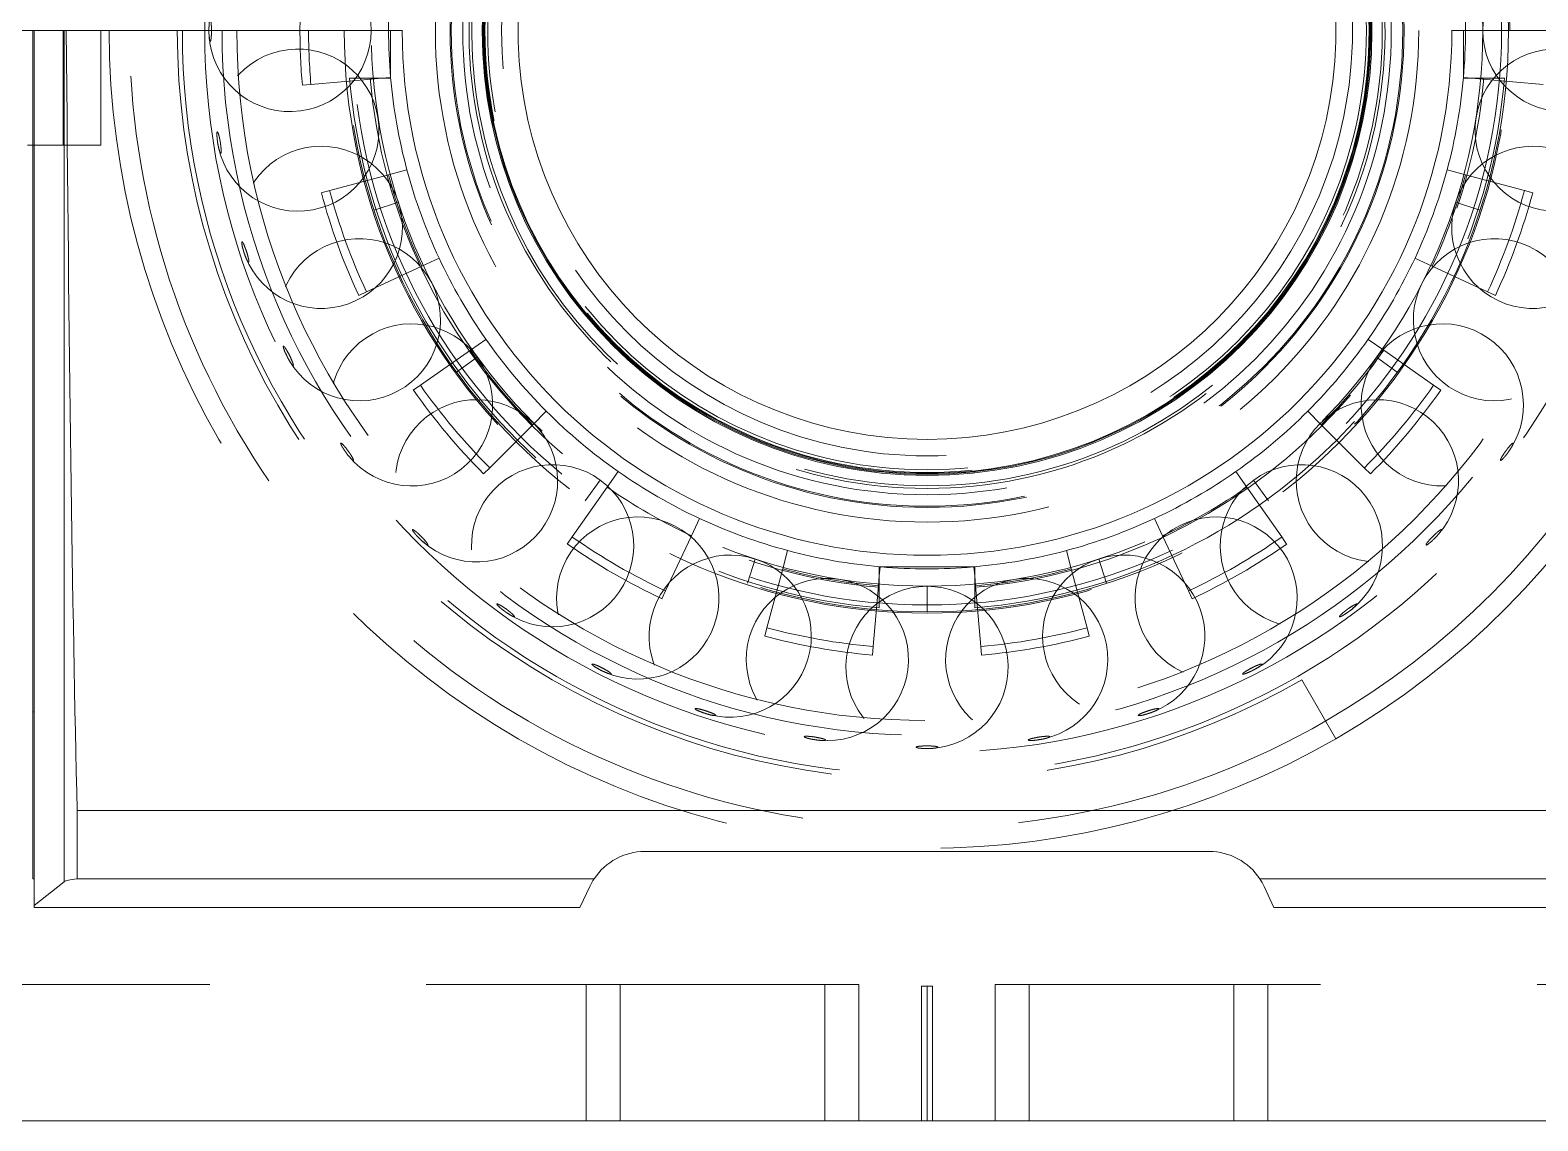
# Model space of a CAD drawing. Header units: millimetres. Extents: x -654804 to -654016, y 0 to 722.
# Drawn here: x -654540.8 to -654430.2, y 370.6 to 450.7 of the extents above; entities that cross this region are included whole.
import ezdxf

# ---------------------------------------------------------------- set-up
doc = ezdxf.new("R2010")
doc.units = ezdxf.units.MM
doc.linetypes.add('HIDDEN', pattern=[9.525, 6.35, -3.175])
for name, color, linetype, lineweight in [('Estreito visível (ISO)', 7, 'Continuous', 9), ('OCULTO', 3, 'HIDDEN', 5), ('Visível (ISO)', 7, 'Continuous', 9)]:
    doc.layers.add(name, color=color, linetype=linetype, lineweight=lineweight)

msp = doc.modelspace()

# ---------------------------------------------------------------- linework, layer by layer
at = {"layer": 'Estreito visível (ISO)'}
msp.add_line((-654538.28, 450.64), (-654538.28, 388.18), dxfattribs=at)
at = {"layer": 'OCULTO', "ltscale": 5}
for p, q in [((-654538.34, 450.64), (-654538.34, 442.24)), ((-654535.59, 450.64), (-654535.59, 442.24)), ((-654514.33, 450.64), (-654514.33, 447.14)), ((-654435.62, 447.14), (-654435.62, 450.64)), ((-654520.17, 446.68), (-654515.72, 447.07)), ((-654515.82, 447.14), (-654517.33, 447.14)), ((-654514.33, 447.14), (-654515.82, 447.14)), ((-654515.72, 447.07), (-654514.98, 447.14)), ((-654514.98, 447.14), (-654514.33, 447.2)), ((-654514.33, 447.2), (-654514.32, 447.2)), ((-654435.62, 447.2), (-654434.97, 447.14)), ((-654435.62, 447.2), (-654435.62, 447.2)), ((-654434.12, 447.14), (-654435.62, 447.14)), ((-654434.97, 447.14), (-654434.23, 447.07)), ((-654434.23, 447.07), (-654429.78, 446.68)), ((-654432.62, 447.14), (-654434.12, 447.14)), ((-654520.8, 446.63), (-654520.17, 446.68)), ((-654540.47, 442.24), (-654540.57, 442.24)), ((-654540.47, 442.24), (-654535.59, 442.24)), ((-654513.13, 440.41), (-654514.48, 440.05)), ((-654435.47, 440.05), (-654436.82, 440.41)), ((-654514.48, 440.05), (-654518.79, 438.9)), ((-654431.15, 438.9), (-654435.47, 440.05)), ((-654518.79, 438.9), (-654519.41, 438.73)), ((-654513.75, 438.04), (-654515.54, 437.46)), ((-654436.2, 438.04), (-654434.41, 437.46)), ((-654430.54, 438.73), (-654431.15, 438.9)), ((-654512.04, 433.35), (-654510.77, 433.94)), ((-654439.18, 433.94), (-654437.91, 433.35)), ((-654516.09, 431.47), (-654512.04, 433.35)), ((-654437.91, 433.35), (-654433.86, 431.47)), ((-654516.66, 431.2), (-654516.09, 431.47)), ((-654433.86, 431.47), (-654433.28, 431.2)), ((-654508.47, 427.18), (-654512.14, 424.62)), ((-654507.33, 427.98), (-654508.47, 427.18)), ((-654441.47, 427.18), (-654442.62, 427.98)), ((-654437.81, 424.62), (-654441.47, 427.18)), ((-654507.96, 426.67), (-654509.48, 425.57)), ((-654441.99, 426.67), (-654440.47, 425.57)), ((-654512.14, 424.62), (-654512.66, 424.25)), ((-654437.29, 424.25), (-654437.81, 424.62)), ((-654503.89, 421.72), (-654502.91, 422.71)), ((-654447.04, 422.71), (-654446.06, 421.72)), ((-654507.05, 418.56), (-654503.89, 421.72)), ((-654446.06, 421.72), (-654442.9, 418.56)), ((-654507.5, 418.11), (-654507.05, 418.56)), ((-654497.63, 418.28), (-654498.43, 417.14)), ((-654451.52, 417.14), (-654452.32, 418.28)), ((-654442.9, 418.56), (-654442.45, 418.11)), ((-654498.43, 417.14), (-654501, 413.48)), ((-654498.94, 417.65), (-654500.04, 416.13)), ((-654448.95, 413.48), (-654451.52, 417.14)), ((-654451.01, 417.65), (-654449.91, 416.13)), ((-654492.26, 413.57), (-654491.67, 414.84)), ((-654458.28, 414.84), (-654457.69, 413.57)), ((-654501, 413.48), (-654501.36, 412.96)), ((-654494.15, 409.52), (-654492.26, 413.57)), ((-654457.69, 413.57), (-654455.8, 409.52)), ((-654448.59, 412.96), (-654448.95, 413.48)), ((-654487.57, 411.86), (-654488.15, 410.08)), ((-654485.2, 412.48), (-654485.56, 411.14)), ((-654464.39, 411.14), (-654464.75, 412.48)), ((-654462.37, 411.86), (-654461.8, 410.08)), ((-654485.56, 411.14), (-654486.72, 406.82)), ((-654478.54, 409.9), (-654478.47, 410.63)), ((-654478.47, 410.63), (-654478.42, 411.28)), ((-654478.47, 409.79), (-654478.47, 411.28)), ((-654478.47, 411.28), (-654471.47, 411.28)), ((-654478.42, 411.28), (-654478.42, 411.29)), ((-654471.53, 411.29), (-654471.53, 411.28)), ((-654471.53, 411.28), (-654471.47, 410.63)), ((-654471.47, 411.28), (-654471.47, 409.79)), ((-654471.47, 410.63), (-654471.41, 409.9)), ((-654463.23, 406.82), (-654464.39, 411.14)), ((-654494.42, 408.95), (-654494.15, 409.52)), ((-654478.93, 405.44), (-654478.54, 409.9)), ((-654478.47, 408.28), (-654478.47, 409.79)), ((-654474.97, 409.86), (-654474.97, 407.99)), ((-654471.47, 409.79), (-654471.47, 408.28)), ((-654471.41, 409.9), (-654471.02, 405.44)), ((-654455.8, 409.52), (-654455.53, 408.95)), ((-654486.72, 406.82), (-654486.88, 406.21)), ((-654463.07, 406.21), (-654463.23, 406.82)), ((-654478.98, 404.81), (-654478.93, 405.44)), ((-654471.02, 405.44), (-654470.97, 404.81)), ((-654447.47, 403.01), (-654444.97, 398.68)), ((-654540.57, 400.64), (-654540.47, 400.64)), ((-654479.97, 380.64), (-654551.47, 380.64)), ((-654499.97, 370.64), (-654499.97, 380.64)), ((-654497.47, 370.64), (-654497.47, 380.64)), ((-654482.47, 370.64), (-654482.47, 380.64)), ((-654479.97, 370.64), (-654479.97, 380.64)), ((-654398.47, 380.64), (-654469.97, 380.64)), ((-654469.97, 370.64), (-654469.97, 380.64)), ((-654467.47, 370.64), (-654467.47, 380.64)), ((-654452.47, 370.64), (-654452.47, 380.64)), ((-654449.97, 370.64), (-654449.97, 380.64))]:
    msp.add_line(p, q, dxfattribs=at)
for radius in [52.99, 42.65, 42.15, 40.77, 36.07, 34.99, 34.9, 34.06, 32.56, 32.43, 32.23, 31.21]:
    msp.add_circle((-654474.97, 450.64), radius, dxfattribs=at)
for centre, radius, start, end in [((-654474.97, 450.64), 58.5, 90, 300), ((-654474.97, 450.64), 58.5, 0.0294, 60), ((-654474.97, 450.64), 42.75, 0.0402, 179.9598), ((-654474.97, 450.64), 33.6, 91, 89), ((-654474.97, 450.64), 33.4, 91, 89), ((-654474.97, 450.64), 32.56, 97.9483, 82.0517), ((-654521.7, 450.64), 5.95, 183.1366, 176.8634), ((-654428.25, 450.64), 5.95, 3.1366, 356.8634), ((-654474.97, 450.64), 46, 175, 179.9626), ((-654474.97, 450.64), 39.5, 175, 185), ((-654474.97, 450.64), 39.5, 355, 5), ((-654474.97, 450.64), 60, 180, 300), ((-654474.97, 450.64), 55, 180, 300), ((-654474.97, 450.64), 54.63, 180, 0), ((-654474.97, 450.64), 51.72, 180, 0), ((-654474.97, 450.64), 50.63, 180, 0), ((-654474.97, 450.64), 46, 180, 185), ((-654474.97, 450.64), 45.37, 180, 185), ((-654474.97, 450.64), 42.75, 179.9598, 180), ((-654474.97, 450.64), 42.75, 180, 0), ((-654474.97, 450.64), 38.5, 179.9554, 180), ((-654474.97, 450.64), 58.5, 300, 0), ((-654474.97, 450.64), 60, 300, 0), ((-654474.97, 450.64), 38.5, 0, 0.0446), ((-654474.97, 450.64), 42.75, 0, 0.0402), ((-654521.13, 443.33), 5.95, 192.2013, 185.7993), ((-654428.82, 443.33), 5.95, 354.2013, 347.7993), ((-654474.97, 450.64), 42.5, 184.7238, 265.2762), ((-654474.97, 450.64), 41, 184.8971, 265.1029), ((-654474.97, 450.64), 40.9, 184.9095, 185), ((-654474.97, 450.64), 39.5, 185, 195), ((-654474.97, 450.64), 41, 274.8971, 355.1029), ((-654474.97, 450.64), 42.5, 274.7238, 355.2762), ((-654474.97, 450.64), 39.5, 345, 355), ((-654474.97, 450.64), 40.9, 355, 355.0905), ((-654519.41, 436.2), 5.95, 201.1366, 194.8634), ((-654430.53, 436.2), 5.95, 345.1366, 338.8634), ((-654474.97, 450.64), 39.5, 195, 205), ((-654474.97, 450.64), 39.5, 335, 345), ((-654474.97, 450.64), 40.9, 195, 205), ((-654474.97, 450.64), 40.9, 335, 345), ((-654474.97, 450.64), 46, 195, 205), ((-654474.97, 450.64), 45.37, 195, 205), ((-654474.97, 450.64), 45.37, 335, 345), ((-654474.97, 450.64), 46, 335, 345), ((-654516.61, 429.42), 5.95, 210.2013, 203.7993), ((-654433.34, 429.42), 5.95, 336.2013, 329.7993), ((-654474.97, 450.64), 39.5, 205, 215), ((-654474.97, 450.64), 39.5, 325, 335), ((-654512.78, 423.17), 5.95, 219.1366, 212.8634), ((-654437.17, 423.17), 5.95, 327.1366, 320.8634), ((-654474.97, 450.64), 40.9, 215, 225), ((-654474.97, 450.64), 39.5, 215, 225), ((-654474.97, 450.64), 39.5, 315, 325), ((-654474.97, 450.64), 40.9, 315, 325), ((-654474.97, 450.64), 46, 215, 225), ((-654474.97, 450.64), 45.37, 215, 225), ((-654474.97, 450.64), 45.37, 315, 325), ((-654474.97, 450.64), 46, 315, 325), ((-654508.02, 417.6), 5.95, 228.2013, 221.7993), ((-654474.97, 450.64), 39.5, 225, 235), ((-654474.97, 450.64), 39.5, 305, 315), ((-654441.93, 417.6), 5.95, 318.2013, 311.7993), ((-654502.44, 412.84), 5.95, 237.1366, 230.8634), ((-654474.97, 450.64), 39.5, 235, 245), ((-654474.97, 450.64), 39.5, 295, 305), ((-654447.51, 412.84), 5.95, 309.1366, 302.8634), ((-654474.97, 450.64), 40.9, 235, 245), ((-654474.97, 450.64), 40.9, 295, 305), ((-654496.19, 409), 5.95, 246.2013, 239.7993), ((-654474.97, 450.64), 39.5, 245, 255), ((-654474.97, 450.64), 39.5, 285, 295), ((-654453.76, 409), 5.95, 300.2013, 293.7993), ((-654474.97, 450.64), 46, 235, 245), ((-654474.97, 450.64), 45.37, 235, 245), ((-654474.97, 450.64), 45.37, 295, 305), ((-654474.97, 450.64), 46, 295, 305), ((-654489.41, 406.2), 5.95, 255.1366, 248.8634), ((-654474.97, 450.64), 39.5, 255, 265), ((-654474.97, 450.64), 39.5, 275, 285), ((-654460.54, 406.2), 5.95, 291.1366, 284.8634), ((-654482.28, 404.49), 5.95, 264.2013, 257.7993), ((-654474.97, 450.64), 40.9, 255, 265), ((-654474.97, 450.64), 39.5, 265, 265.1), ((-654474.97, 450.64), 39.5, 265.1, 274.9), ((-654467.66, 404.49), 5.95, 282.2013, 275.7993), ((-654474.97, 450.64), 39.5, 274.9, 275), ((-654474.97, 450.64), 40.9, 275, 285), ((-654474.97, 403.91), 5.95, 273.1366, 266.8634), ((-654474.97, 450.64), 46, 255, 265), ((-654474.97, 450.64), 45.37, 255, 265), ((-654474.97, 450.64), 45.37, 275, 285), ((-654474.97, 450.64), 46, 275, 285)]:
    msp.add_arc(centre, radius, start, end, dxfattribs=at)
for points, knots in [([(-654527.46, 450.64), (-654527.46, 450.7), (-654527.46, 450.8), (-654527.47, 450.99), (-654527.48, 451.09), (-654527.49, 451.26), (-654527.51, 451.32), (-654527.53, 451.41), (-654527.54, 451.43), (-654527.57, 451.43), (-654527.58, 451.41), (-654527.61, 451.32), (-654527.62, 451.26), (-654527.64, 451.09), (-654527.64, 450.99), (-654527.65, 450.8), (-654527.65, 450.7), (-654527.65, 450.57), (-654527.65, 450.48), (-654527.64, 450.28), (-654527.64, 450.19), (-654527.62, 450.02), (-654527.61, 449.95), (-654527.58, 449.86), (-654527.57, 449.84), (-654527.54, 449.84), (-654527.53, 449.86), (-654527.51, 449.95), (-654527.49, 450.02), (-654527.48, 450.19), (-654527.47, 450.28), (-654527.46, 450.48), (-654527.46, 450.57), (-654527.46, 450.64)], [0, 0, 0, 0, 0.0198918, 0.0198918, 0.0397835, 0.0397835, 0.0596753, 0.0596753, 0.0795671, 0.0795671, 0.0994588, 0.0994588, 0.1193506, 0.1193506, 0.1392423, 0.1392423, 0.1591341, 0.1591341, 0.1790259, 0.1790259, 0.1989176, 0.1989176, 0.2188094, 0.2188094, 0.2387012, 0.2387012, 0.2585929, 0.2585929, 0.2784847, 0.2784847, 0.2983765, 0.2983765, 0.3182682, 0.3182682, 0.3182682, 0.3182682]), ([(-654527.01, 442.4), (-654527, 442.33), (-654526.98, 442.24), (-654526.94, 442.05), (-654526.92, 441.95), (-654526.87, 441.79), (-654526.85, 441.72), (-654526.81, 441.64), (-654526.8, 441.62), (-654526.77, 441.63), (-654526.76, 441.65), (-654526.75, 441.74), (-654526.75, 441.81), (-654526.76, 441.98), (-654526.77, 442.08), (-654526.79, 442.27), (-654526.8, 442.36), (-654526.82, 442.49), (-654526.84, 442.59), (-654526.88, 442.78), (-654526.9, 442.87), (-654526.94, 443.03), (-654526.97, 443.1), (-654527.01, 443.18), (-654527.02, 443.2), (-654527.05, 443.2), (-654527.06, 443.18), (-654527.07, 443.08), (-654527.07, 443.01), (-654527.06, 442.85), (-654527.05, 442.75), (-654527.03, 442.56), (-654527.02, 442.46), (-654527.01, 442.4)], [0, 0, 0, 0, 0.0199596, 0.0199596, 0.0399192, 0.0399192, 0.0598788, 0.0598788, 0.0798384, 0.0798384, 0.099798, 0.099798, 0.1197576, 0.1197576, 0.1397172, 0.1397172, 0.1596768, 0.1596768, 0.1796364, 0.1796364, 0.199596, 0.199596, 0.2195556, 0.2195556, 0.2395152, 0.2395152, 0.2594748, 0.2594748, 0.2794344, 0.2794344, 0.299394, 0.299394, 0.3193536, 0.3193536, 0.3193536, 0.3193536]), ([(-654524.89, 434.42), (-654524.91, 434.48), (-654524.94, 434.57), (-654525.01, 434.75), (-654525.05, 434.85), (-654525.11, 435), (-654525.15, 435.06), (-654525.2, 435.13), (-654525.22, 435.15), (-654525.24, 435.14), (-654525.25, 435.12), (-654525.24, 435.03), (-654525.23, 434.96), (-654525.2, 434.79), (-654525.18, 434.7), (-654525.12, 434.51), (-654525.1, 434.42), (-654525.06, 434.3), (-654525.03, 434.21), (-654524.96, 434.03), (-654524.92, 433.93), (-654524.85, 433.78), (-654524.82, 433.72), (-654524.77, 433.64), (-654524.75, 433.63), (-654524.73, 433.64), (-654524.72, 433.66), (-654524.72, 433.75), (-654524.73, 433.82), (-654524.77, 433.98), (-654524.79, 434.08), (-654524.84, 434.27), (-654524.87, 434.36), (-654524.89, 434.42)], [0, 0, 0, 0, 0.0198918, 0.0198918, 0.0397835, 0.0397835, 0.0596753, 0.0596753, 0.0795671, 0.0795671, 0.0994588, 0.0994588, 0.1193506, 0.1193506, 0.1392423, 0.1392423, 0.1591341, 0.1591341, 0.1790259, 0.1790259, 0.1989176, 0.1989176, 0.2188094, 0.2188094, 0.2387012, 0.2387012, 0.2585929, 0.2585929, 0.2784847, 0.2784847, 0.2983765, 0.2983765, 0.3182682, 0.3182682, 0.3182682, 0.3182682]), ([(-654521.91, 426.72), (-654521.88, 426.66), (-654521.84, 426.58), (-654521.74, 426.41), (-654521.69, 426.32), (-654521.6, 426.19), (-654521.56, 426.13), (-654521.5, 426.06), (-654521.47, 426.05), (-654521.45, 426.06), (-654521.45, 426.08), (-654521.47, 426.18), (-654521.49, 426.24), (-654521.55, 426.4), (-654521.59, 426.49), (-654521.67, 426.67), (-654521.71, 426.75), (-654521.77, 426.87), (-654521.81, 426.95), (-654521.91, 427.12), (-654521.96, 427.21), (-654522.05, 427.35), (-654522.09, 427.4), (-654522.16, 427.47), (-654522.18, 427.48), (-654522.2, 427.47), (-654522.2, 427.45), (-654522.18, 427.36), (-654522.16, 427.29), (-654522.1, 427.13), (-654522.07, 427.04), (-654521.98, 426.87), (-654521.94, 426.78), (-654521.91, 426.72)], [0, 0, 0, 0, 0.0199596, 0.0199596, 0.0399192, 0.0399192, 0.0598788, 0.0598788, 0.0798384, 0.0798384, 0.099798, 0.099798, 0.1197576, 0.1197576, 0.1397172, 0.1397172, 0.1596768, 0.1596768, 0.1796364, 0.1796364, 0.199596, 0.199596, 0.2195556, 0.2195556, 0.2395152, 0.2395152, 0.2594748, 0.2594748, 0.2794344, 0.2794344, 0.299394, 0.299394, 0.3193536, 0.3193536, 0.3193536, 0.3193536]), ([(-654517.44, 419.79), (-654517.48, 419.84), (-654517.53, 419.92), (-654517.65, 420.07), (-654517.72, 420.15), (-654517.83, 420.27), (-654517.88, 420.32), (-654517.95, 420.37), (-654517.97, 420.38), (-654517.99, 420.37), (-654517.99, 420.34), (-654517.96, 420.26), (-654517.93, 420.19), (-654517.85, 420.05), (-654517.79, 419.97), (-654517.69, 419.8), (-654517.63, 419.73), (-654517.55, 419.62), (-654517.5, 419.54), (-654517.38, 419.39), (-654517.31, 419.32), (-654517.2, 419.19), (-654517.15, 419.15), (-654517.08, 419.09), (-654517.06, 419.08), (-654517.04, 419.09), (-654517.04, 419.12), (-654517.07, 419.21), (-654517.1, 419.27), (-654517.18, 419.41), (-654517.24, 419.5), (-654517.34, 419.66), (-654517.4, 419.73), (-654517.44, 419.79)], [0, 0, 0, 0, 0.0198918, 0.0198918, 0.0397835, 0.0397835, 0.0596753, 0.0596753, 0.0795671, 0.0795671, 0.0994588, 0.0994588, 0.1193506, 0.1193506, 0.1392423, 0.1392423, 0.1591341, 0.1591341, 0.1790259, 0.1790259, 0.1989176, 0.1989176, 0.2188094, 0.2188094, 0.2387012, 0.2387012, 0.2585929, 0.2585929, 0.2784847, 0.2784847, 0.2983765, 0.2983765, 0.3182682, 0.3182682, 0.3182682, 0.3182682]), ([(-654432.51, 419.79), (-654432.47, 419.84), (-654432.42, 419.92), (-654432.3, 420.07), (-654432.23, 420.15), (-654432.12, 420.27), (-654432.07, 420.32), (-654432, 420.37), (-654431.98, 420.38), (-654431.96, 420.37), (-654431.96, 420.34), (-654431.99, 420.26), (-654432.02, 420.19), (-654432.1, 420.05), (-654432.16, 419.97), (-654432.26, 419.8), (-654432.32, 419.73), (-654432.39, 419.62), (-654432.45, 419.54), (-654432.57, 419.39), (-654432.64, 419.32), (-654432.75, 419.19), (-654432.8, 419.15), (-654432.87, 419.09), (-654432.89, 419.08), (-654432.91, 419.09), (-654432.91, 419.12), (-654432.88, 419.21), (-654432.85, 419.27), (-654432.77, 419.41), (-654432.71, 419.5), (-654432.61, 419.66), (-654432.55, 419.73), (-654432.51, 419.79)], [0, 0, 0, 0, 0.0198918, 0.0198918, 0.0397835, 0.0397835, 0.0596753, 0.0596753, 0.0795671, 0.0795671, 0.0994588, 0.0994588, 0.1193506, 0.1193506, 0.1392423, 0.1392423, 0.1591341, 0.1591341, 0.1790259, 0.1790259, 0.1989176, 0.1989176, 0.2188094, 0.2188094, 0.2387012, 0.2387012, 0.2585929, 0.2585929, 0.2784847, 0.2784847, 0.2983765, 0.2983765, 0.3182682, 0.3182682, 0.3182682, 0.3182682]), ([(-654512.22, 413.39), (-654512.18, 413.34), (-654512.11, 413.27), (-654511.97, 413.14), (-654511.89, 413.08), (-654511.76, 412.97), (-654511.7, 412.93), (-654511.62, 412.89), (-654511.6, 412.88), (-654511.58, 412.9), (-654511.59, 412.92), (-654511.63, 413.01), (-654511.67, 413.06), (-654511.78, 413.19), (-654511.84, 413.27), (-654511.97, 413.41), (-654512.04, 413.48), (-654512.13, 413.57), (-654512.2, 413.64), (-654512.34, 413.77), (-654512.42, 413.84), (-654512.55, 413.94), (-654512.61, 413.98), (-654512.69, 414.03), (-654512.71, 414.03), (-654512.73, 414.01), (-654512.72, 413.99), (-654512.68, 413.91), (-654512.64, 413.85), (-654512.53, 413.72), (-654512.47, 413.65), (-654512.34, 413.5), (-654512.27, 413.43), (-654512.22, 413.39)], [0, 0, 0, 0, 0.0199596, 0.0199596, 0.0399192, 0.0399192, 0.0598788, 0.0598788, 0.0798384, 0.0798384, 0.099798, 0.099798, 0.1197576, 0.1197576, 0.1397172, 0.1397172, 0.1596768, 0.1596768, 0.1796364, 0.1796364, 0.199596, 0.199596, 0.2195556, 0.2195556, 0.2395152, 0.2395152, 0.2594748, 0.2594748, 0.2794344, 0.2794344, 0.299394, 0.299394, 0.3193536, 0.3193536, 0.3193536, 0.3193536]), ([(-654437.72, 413.39), (-654437.68, 413.44), (-654437.61, 413.5), (-654437.48, 413.65), (-654437.41, 413.72), (-654437.31, 413.85), (-654437.27, 413.91), (-654437.22, 413.99), (-654437.22, 414.01), (-654437.24, 414.03), (-654437.26, 414.03), (-654437.34, 413.98), (-654437.4, 413.94), (-654437.53, 413.84), (-654437.6, 413.77), (-654437.75, 413.64), (-654437.81, 413.57), (-654437.91, 413.48), (-654437.97, 413.41), (-654438.11, 413.27), (-654438.17, 413.19), (-654438.28, 413.06), (-654438.32, 413.01), (-654438.36, 412.93), (-654438.37, 412.9), (-654438.35, 412.88), (-654438.32, 412.89), (-654438.24, 412.93), (-654438.19, 412.97), (-654438.06, 413.08), (-654437.98, 413.14), (-654437.84, 413.28), (-654437.77, 413.34), (-654437.72, 413.39)], [0, 0, 0, 0, 0.0199596, 0.0199596, 0.0399192, 0.0399192, 0.0598788, 0.0598788, 0.0798384, 0.0798384, 0.099798, 0.099798, 0.1197576, 0.1197576, 0.1397172, 0.1397172, 0.1596768, 0.1596768, 0.1796364, 0.1796364, 0.199596, 0.199596, 0.2195556, 0.2195556, 0.2395152, 0.2395152, 0.2594748, 0.2594748, 0.2794344, 0.2794344, 0.299394, 0.299394, 0.3193536, 0.3193536, 0.3193536, 0.3193536]), ([(-654505.82, 408.18), (-654505.88, 408.22), (-654505.96, 408.27), (-654506.12, 408.38), (-654506.2, 408.43), (-654506.34, 408.51), (-654506.41, 408.54), (-654506.49, 408.57), (-654506.52, 408.58), (-654506.53, 408.56), (-654506.52, 408.53), (-654506.47, 408.46), (-654506.42, 408.41), (-654506.3, 408.3), (-654506.22, 408.23), (-654506.07, 408.11), (-654505.99, 408.06), (-654505.89, 407.98), (-654505.81, 407.93), (-654505.65, 407.82), (-654505.56, 407.77), (-654505.42, 407.68), (-654505.36, 407.65), (-654505.27, 407.62), (-654505.25, 407.62), (-654505.23, 407.64), (-654505.24, 407.66), (-654505.3, 407.74), (-654505.35, 407.79), (-654505.47, 407.9), (-654505.54, 407.96), (-654505.7, 408.08), (-654505.77, 408.14), (-654505.82, 408.18)], [0, 0, 0, 0, 0.0198918, 0.0198918, 0.0397835, 0.0397835, 0.0596753, 0.0596753, 0.0795671, 0.0795671, 0.0994588, 0.0994588, 0.1193506, 0.1193506, 0.1392423, 0.1392423, 0.1591341, 0.1591341, 0.1790259, 0.1790259, 0.1989176, 0.1989176, 0.2188094, 0.2188094, 0.2387012, 0.2387012, 0.2585929, 0.2585929, 0.2784847, 0.2784847, 0.2983765, 0.2983765, 0.3182682, 0.3182682, 0.3182682, 0.3182682]), ([(-654444.12, 408.18), (-654444.07, 408.22), (-654443.99, 408.27), (-654443.83, 408.38), (-654443.75, 408.43), (-654443.6, 408.51), (-654443.54, 408.54), (-654443.46, 408.57), (-654443.43, 408.58), (-654443.42, 408.56), (-654443.42, 408.53), (-654443.48, 408.46), (-654443.53, 408.41), (-654443.65, 408.3), (-654443.73, 408.23), (-654443.88, 408.11), (-654443.96, 408.06), (-654444.06, 407.98), (-654444.14, 407.93), (-654444.3, 407.82), (-654444.39, 407.77), (-654444.53, 407.68), (-654444.59, 407.65), (-654444.68, 407.62), (-654444.7, 407.62), (-654444.72, 407.64), (-654444.71, 407.66), (-654444.65, 407.74), (-654444.6, 407.79), (-654444.48, 407.9), (-654444.41, 407.96), (-654444.25, 408.08), (-654444.18, 408.14), (-654444.12, 408.18)], [0, 0, 0, 0, 0.0198918, 0.0198918, 0.0397835, 0.0397835, 0.0596753, 0.0596753, 0.0795671, 0.0795671, 0.0994588, 0.0994588, 0.1193506, 0.1193506, 0.1392423, 0.1392423, 0.1591341, 0.1591341, 0.1790259, 0.1790259, 0.1989176, 0.1989176, 0.2188094, 0.2188094, 0.2387012, 0.2387012, 0.2585929, 0.2585929, 0.2784847, 0.2784847, 0.2983765, 0.2983765, 0.3182682, 0.3182682, 0.3182682, 0.3182682]), ([(-654498.89, 403.7), (-654498.83, 403.67), (-654498.75, 403.63), (-654498.57, 403.55), (-654498.48, 403.51), (-654498.32, 403.45), (-654498.26, 403.43), (-654498.16, 403.41), (-654498.14, 403.41), (-654498.13, 403.44), (-654498.14, 403.46), (-654498.21, 403.52), (-654498.27, 403.56), (-654498.4, 403.65), (-654498.49, 403.7), (-654498.66, 403.8), (-654498.74, 403.84), (-654498.86, 403.9), (-654498.95, 403.95), (-654499.12, 404.03), (-654499.21, 404.07), (-654499.37, 404.12), (-654499.44, 404.15), (-654499.53, 404.16), (-654499.55, 404.16), (-654499.56, 404.14), (-654499.55, 404.12), (-654499.48, 404.05), (-654499.43, 404.01), (-654499.29, 403.92), (-654499.2, 403.87), (-654499.03, 403.77), (-654498.95, 403.73), (-654498.89, 403.7)], [0, 0, 0, 0, 0.0199596, 0.0199596, 0.0399192, 0.0399192, 0.0598788, 0.0598788, 0.0798384, 0.0798384, 0.099798, 0.099798, 0.1197576, 0.1197576, 0.1397172, 0.1397172, 0.1596768, 0.1596768, 0.1796364, 0.1796364, 0.199596, 0.199596, 0.2195556, 0.2195556, 0.2395152, 0.2395152, 0.2594748, 0.2594748, 0.2794344, 0.2794344, 0.299394, 0.299394, 0.3193536, 0.3193536, 0.3193536, 0.3193536]), ([(-654451.06, 403.7), (-654451, 403.73), (-654450.92, 403.77), (-654450.75, 403.87), (-654450.66, 403.92), (-654450.52, 404.01), (-654450.47, 404.05), (-654450.4, 404.12), (-654450.39, 404.14), (-654450.4, 404.16), (-654450.42, 404.16), (-654450.51, 404.15), (-654450.58, 404.12), (-654450.73, 404.07), (-654450.83, 404.03), (-654451, 403.95), (-654451.09, 403.9), (-654451.21, 403.84), (-654451.29, 403.8), (-654451.46, 403.7), (-654451.54, 403.65), (-654451.68, 403.56), (-654451.74, 403.52), (-654451.81, 403.46), (-654451.82, 403.44), (-654451.81, 403.41), (-654451.78, 403.41), (-654451.69, 403.43), (-654451.63, 403.45), (-654451.47, 403.51), (-654451.38, 403.55), (-654451.2, 403.63), (-654451.12, 403.67), (-654451.06, 403.7)], [0, 0, 0, 0, 0.0199596, 0.0199596, 0.0399192, 0.0399192, 0.0598788, 0.0598788, 0.0798384, 0.0798384, 0.099798, 0.099798, 0.1197576, 0.1197576, 0.1397172, 0.1397172, 0.1596768, 0.1596768, 0.1796364, 0.1796364, 0.199596, 0.199596, 0.2195556, 0.2195556, 0.2395152, 0.2395152, 0.2594748, 0.2594748, 0.2794344, 0.2794344, 0.299394, 0.299394, 0.3193536, 0.3193536, 0.3193536, 0.3193536]), ([(-654491.19, 400.72), (-654491.13, 400.7), (-654491.04, 400.67), (-654490.86, 400.6), (-654490.77, 400.57), (-654490.62, 400.5), (-654490.55, 400.47), (-654490.48, 400.41), (-654490.46, 400.4), (-654490.47, 400.37), (-654490.49, 400.37), (-654490.59, 400.37), (-654490.66, 400.38), (-654490.82, 400.41), (-654490.91, 400.44), (-654491.1, 400.49), (-654491.19, 400.52), (-654491.32, 400.56), (-654491.41, 400.59), (-654491.59, 400.66), (-654491.68, 400.69), (-654491.83, 400.76), (-654491.89, 400.79), (-654491.97, 400.84), (-654491.98, 400.86), (-654491.98, 400.89), (-654491.95, 400.89), (-654491.86, 400.89), (-654491.79, 400.88), (-654491.63, 400.85), (-654491.53, 400.82), (-654491.35, 400.77), (-654491.26, 400.74), (-654491.19, 400.72)], [0, 0, 0, 0, 0.0198918, 0.0198918, 0.0397835, 0.0397835, 0.0596753, 0.0596753, 0.0795671, 0.0795671, 0.0994588, 0.0994588, 0.1193506, 0.1193506, 0.1392423, 0.1392423, 0.1591341, 0.1591341, 0.1790259, 0.1790259, 0.1989176, 0.1989176, 0.2188094, 0.2188094, 0.2387012, 0.2387012, 0.2585929, 0.2585929, 0.2784847, 0.2784847, 0.2983765, 0.2983765, 0.3182682, 0.3182682, 0.3182682, 0.3182682]), ([(-654458.76, 400.72), (-654458.69, 400.74), (-654458.6, 400.77), (-654458.42, 400.82), (-654458.32, 400.85), (-654458.16, 400.88), (-654458.09, 400.89), (-654458, 400.89), (-654457.97, 400.89), (-654457.97, 400.86), (-654457.98, 400.84), (-654458.06, 400.79), (-654458.12, 400.76), (-654458.27, 400.69), (-654458.36, 400.66), (-654458.54, 400.59), (-654458.63, 400.56), (-654458.76, 400.52), (-654458.85, 400.49), (-654459.03, 400.44), (-654459.13, 400.41), (-654459.29, 400.38), (-654459.36, 400.37), (-654459.46, 400.37), (-654459.48, 400.37), (-654459.49, 400.4), (-654459.47, 400.41), (-654459.39, 400.47), (-654459.33, 400.5), (-654459.18, 400.57), (-654459.09, 400.6), (-654458.91, 400.67), (-654458.82, 400.7), (-654458.76, 400.72)], [0, 0, 0, 0, 0.0198918, 0.0198918, 0.0397835, 0.0397835, 0.0596753, 0.0596753, 0.0795671, 0.0795671, 0.0994588, 0.0994588, 0.1193506, 0.1193506, 0.1392423, 0.1392423, 0.1591341, 0.1591341, 0.1790259, 0.1790259, 0.1989176, 0.1989176, 0.2188094, 0.2188094, 0.2387012, 0.2387012, 0.2585929, 0.2585929, 0.2784847, 0.2784847, 0.2983765, 0.2983765, 0.3182682, 0.3182682, 0.3182682, 0.3182682]), ([(-654483.22, 398.61), (-654483.15, 398.6), (-654483.06, 398.58), (-654482.86, 398.56), (-654482.76, 398.55), (-654482.6, 398.54), (-654482.53, 398.54), (-654482.44, 398.56), (-654482.41, 398.57), (-654482.41, 398.59), (-654482.43, 398.61), (-654482.51, 398.65), (-654482.58, 398.67), (-654482.74, 398.71), (-654482.84, 398.73), (-654483.03, 398.77), (-654483.12, 398.79), (-654483.25, 398.81), (-654483.34, 398.82), (-654483.54, 398.85), (-654483.64, 398.85), (-654483.8, 398.86), (-654483.87, 398.86), (-654483.96, 398.85), (-654483.99, 398.84), (-654483.99, 398.82), (-654483.97, 398.8), (-654483.89, 398.76), (-654483.82, 398.74), (-654483.66, 398.69), (-654483.56, 398.67), (-654483.37, 398.63), (-654483.28, 398.62), (-654483.22, 398.61)], [0, 0, 0, 0, 0.0199596, 0.0199596, 0.0399192, 0.0399192, 0.0598788, 0.0598788, 0.0798384, 0.0798384, 0.099798, 0.099798, 0.1197576, 0.1197576, 0.1397172, 0.1397172, 0.1596768, 0.1596768, 0.1796364, 0.1796364, 0.199596, 0.199596, 0.2195556, 0.2195556, 0.2395152, 0.2395152, 0.2594748, 0.2594748, 0.2794344, 0.2794344, 0.299394, 0.299394, 0.3193536, 0.3193536, 0.3193536, 0.3193536]), ([(-654466.73, 398.61), (-654466.67, 398.62), (-654466.57, 398.63), (-654466.38, 398.67), (-654466.29, 398.69), (-654466.13, 398.74), (-654466.06, 398.76), (-654465.98, 398.8), (-654465.96, 398.82), (-654465.96, 398.84), (-654465.98, 398.85), (-654466.08, 398.86), (-654466.15, 398.86), (-654466.31, 398.85), (-654466.41, 398.85), (-654466.6, 398.82), (-654466.7, 398.81), (-654466.83, 398.79), (-654466.92, 398.77), (-654467.11, 398.73), (-654467.21, 398.71), (-654467.37, 398.67), (-654467.44, 398.65), (-654467.52, 398.61), (-654467.54, 398.59), (-654467.54, 398.57), (-654467.51, 398.56), (-654467.42, 398.54), (-654467.35, 398.54), (-654467.18, 398.55), (-654467.09, 398.56), (-654466.89, 398.58), (-654466.8, 398.6), (-654466.73, 398.61)], [0, 0, 0, 0, 0.0199596, 0.0199596, 0.0399192, 0.0399192, 0.0598788, 0.0598788, 0.0798384, 0.0798384, 0.099798, 0.099798, 0.1197576, 0.1197576, 0.1397172, 0.1397172, 0.1596768, 0.1596768, 0.1796364, 0.1796364, 0.199596, 0.199596, 0.2195556, 0.2195556, 0.2395152, 0.2395152, 0.2594748, 0.2594748, 0.2794344, 0.2794344, 0.299394, 0.299394, 0.3193536, 0.3193536, 0.3193536, 0.3193536]), ([(-654474.97, 398.15), (-654474.91, 398.15), (-654474.81, 398.15), (-654474.62, 398.14), (-654474.52, 398.14), (-654474.36, 398.12), (-654474.29, 398.11), (-654474.2, 398.08), (-654474.18, 398.07), (-654474.18, 398.04), (-654474.2, 398.03), (-654474.29, 398), (-654474.36, 397.99), (-654474.52, 397.97), (-654474.62, 397.97), (-654474.81, 397.96), (-654474.91, 397.96), (-654475.04, 397.96), (-654475.13, 397.96), (-654475.33, 397.97), (-654475.43, 397.97), (-654475.59, 397.99), (-654475.66, 398), (-654475.75, 398.03), (-654475.77, 398.04), (-654475.77, 398.07), (-654475.75, 398.08), (-654475.66, 398.11), (-654475.59, 398.12), (-654475.43, 398.14), (-654475.33, 398.14), (-654475.13, 398.15), (-654475.04, 398.15), (-654474.97, 398.15)], [0, 0, 0, 0, 0.0198918, 0.0198918, 0.0397835, 0.0397835, 0.0596753, 0.0596753, 0.0795671, 0.0795671, 0.0994588, 0.0994588, 0.1193506, 0.1193506, 0.1392423, 0.1392423, 0.1591341, 0.1591341, 0.1790259, 0.1790259, 0.1989176, 0.1989176, 0.2188094, 0.2188094, 0.2387012, 0.2387012, 0.2585929, 0.2585929, 0.2784847, 0.2784847, 0.2983765, 0.2983765, 0.3182682, 0.3182682, 0.3182682, 0.3182682])]:
    msp.add_open_spline(points, degree=3, knots=knots, dxfattribs=at)
at = {"layer": 'Visível (ISO)'}
for p, q in [((-654540.57, 450.64), (-654543.35, 450.64)), ((-654540.57, 450.64), (-654540.47, 450.64)), ((-654540.57, 388.4), (-654540.57, 450.64)), ((-654540.47, 450.64), (-654538.28, 450.64)), ((-654540.47, 450.64), (-654540.47, 388.4)), ((-654538.11, 450.64), (-654538.28, 450.64)), ((-654538.11, 450.64), (-654513.47, 450.64)), ((-654535.17, 450.64), (-654535.17, 450.67)), ((-654514.33, 450.67), (-654514.33, 450.64)), ((-654436.47, 450.64), (-654411.84, 450.64)), ((-654435.62, 450.64), (-654435.62, 450.67)), ((-654540.57, 442.24), (-654540.95, 442.24)), ((-654412.63, 393.4), (-654537.32, 393.4)), ((-654537.32, 393.4), (-654537.32, 388.4)), ((-654495.68, 390.4), (-654454.27, 390.4)), ((-654540.47, 388.4), (-654540.57, 388.4)), ((-654540.47, 386.43), (-654540.47, 388.4)), ((-654537.32, 388.4), (-654499.39, 388.4)), ((-654450.56, 388.4), (-654412.63, 388.4)), ((-654538.28, 388.18), (-654540.47, 386.43)), ((-654500.43, 386.29), (-654499.7, 387.84)), ((-654450.24, 387.84), (-654449.52, 386.29)), ((-654540.47, 386.29), (-654540.47, 386.43)), ((-654500.43, 386.29), (-654540.47, 386.29)), ((-654409.47, 386.29), (-654449.52, 386.29)), ((-654475.37, 370.64), (-654475.37, 380.52)), ((-654475.37, 380.52), (-654474.57, 380.52)), ((-654474.97, 370.64), (-654474.97, 380.52)), ((-654474.57, 380.52), (-654474.57, 370.64)), ((-654602.47, 370.64), (-654475.37, 370.64)), ((-654474.97, 370.64), (-654475.37, 370.64)), ((-654474.57, 370.64), (-654474.97, 370.64)), ((-654474.57, 370.64), (-654347.47, 370.64))]:
    msp.add_line(p, q, dxfattribs=at)
msp.add_circle((-654474.97, 450.64), 32.64, dxfattribs=at)
for centre, radius, start, end in [((-654474.97, 450.64), 32.5, 98.0007, 81.9993), ((-654474.97, 450.64), 30, 98.6723, 81.3277), ((-654474.97, 450.64), 60, 179.9714, 180), ((-654474.97, 450.64), 55, 179.9687, 180), ((-654474.97, 450.64), 51.72, 179.9668, 180), ((-654474.97, 450.64), 46, 179.9626, 180), ((-654474.97, 450.64), 45.37, 179.9621, 180), ((-654474.97, 450.64), 38.5, 180, 0), ((-654495.68, 385.96), 4.44, 90, 146.6604), ((-654454.27, 385.96), 4.44, 33.3396, 90), ((-654495.68, 385.96), 4.44, 146.6604, 155), ((-654454.27, 385.96), 4.44, 25, 33.3396)]:
    msp.add_arc(centre, radius, start, end, dxfattribs=at)
for centre, major_axis, ratio, start_param, end_param in [((-654535.82, 507.98), (0, -143.22), 0.017455, 5.124302, 5.639684), ((-654535.82, 388.12), (-2.5, 0), 0.140541, 5.35589, 6.108652)]:
    msp.add_ellipse(centre, major_axis=major_axis, ratio=ratio, start_param=start_param, end_param=end_param, dxfattribs=at)

doc.saveas('drawing.dxf')
